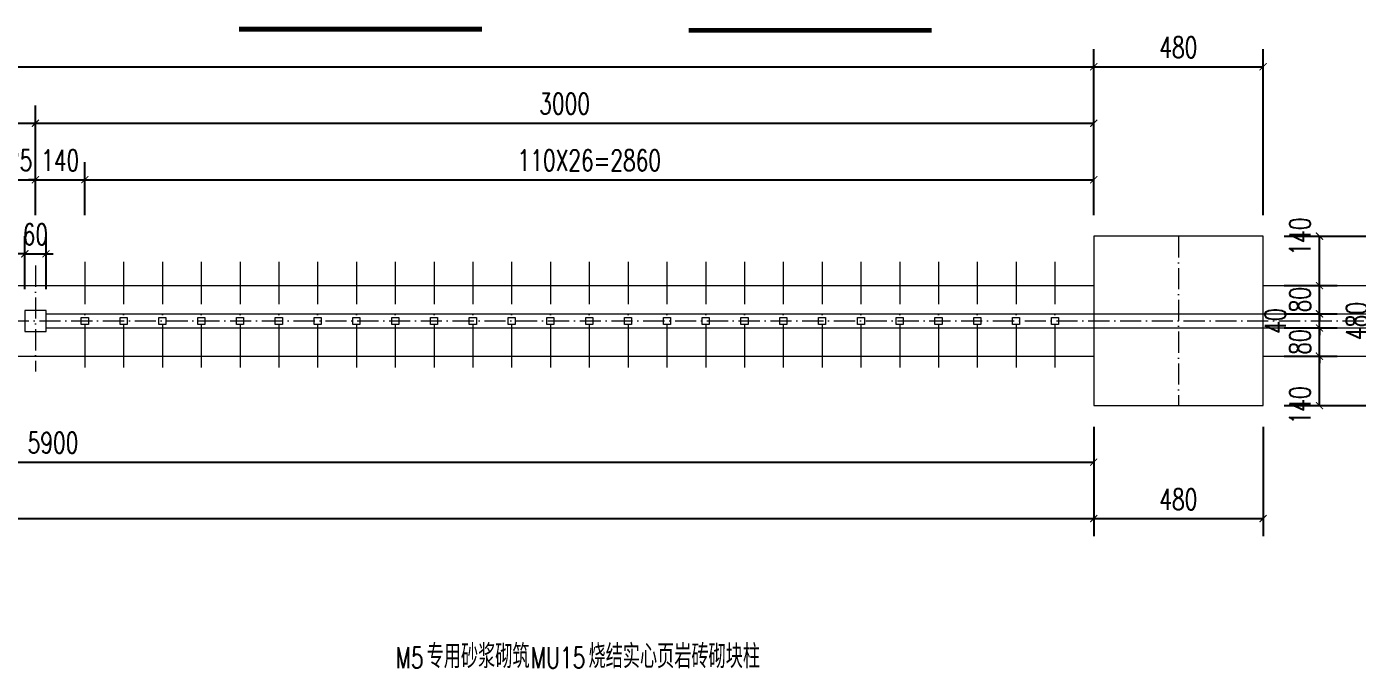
# Model space of a CAD drawing. Header units: millimetres. Extents: x 0 to 16820, y -11520 to 11880.
# Drawn here: x 11075 to 14847, y 7926 to 9744 of the extents above; entities that cross this region are included whole.
import ezdxf

# ---------------------------------------------------------------- set-up
doc = ezdxf.new("R2010")
doc.units = ezdxf.units.MM
doc.header["$LTSCALE"] = 1000
doc.linetypes.add('ACAD_ISO10W100', pattern=[18, 12, -3, 0, -3])
doc.linetypes.add('CENTER', pattern=[2, 1.25, -0.25, 0.25, -0.25])
for name, color, linetype, lineweight in [('0-LA-轮廓线', 7, 'Continuous', 20), ('0-LA-轴线', 1, 'CENTER', 9), ('A-ANNO-DIMS', 3, 'Continuous', 13), ('A-ANNO-TEXT', 7, 'Continuous', 18), ('DIM_LEAD', 3, 'Continuous', 13)]:
    doc.layers.add(name, color=color, linetype=linetype, lineweight=lineweight)
doc.layers.add('PUB_DIM', color=3, linetype='Continuous')
doc.styles.add('_TCH_DIM', font='SIMPLEX', dxfattribs={"bigfont": 'GBCBIG'})
doc.styles.add('_TCH_DIM_T3', font='SIMPLEX', dxfattribs={"width": 0.705882, "bigfont": 'GBCBIG'})
doc.dimstyles.new('_TCH_ARCH&&20', dxfattribs={"dimtxt": 59.5, "dimasz": 20, "dimexe": 50, "dimexo": 60, "dimgap": 25.25, "dimtad": 1, "dimdec": 0, "dimzin": 0, "dimdsep": 46, "dimtxsty": '_TCH_DIM_T3', "dimblk": 'ARCHTICK', "dimcen": 0.09, "dimclrt": 7, "dimazin": 2, "dimtfac": 1, "dimtdec": 0, "dimtix": 1, "dimtmove": 2, "dimatfit": 3, "dimfxl": 20, "dimtolj": 1, "dimtzin": 0, "dimarcsym": 0})

# ---------------------------------------------------------------- blocks, each defined once
blk = doc.blocks.new('_ArchTick')
at = {"color": 0, "linetype": 'ByBlock', "const_width": 0.15}
blk.add_lwpolyline([(-0.5, -0.5), (0.5, 0.5)], dxfattribs=at)
blk = doc.blocks.new('*D358')
at = {"layer": 'Defpoints', "color": 0, "transparency": 16777216}
for p in [(8200, 8670), (14100, 8670), (14100, 8510)]:
    blk.add_point(p, dxfattribs=at)
at = {"layer": 'PUB_DIM', "color": 0, "lineweight": -2, "transparency": 16777216}
for p, q in [((8200, 8610), (8200, 8460)), ((14100, 8610), (14100, 8460)), ((8200, 8510), (14100, 8510))]:
    blk.add_line(p, q, dxfattribs=at)
at = {"layer": 'PUB_DIM', "color": 0, "lineweight": -2, "transparency": 16777216, "xscale": 20, "yscale": 20, "zscale": 20, "rotation": 180}
blk.add_blockref('_ArchTick', (8200, 8510), dxfattribs=at)
at = {"layer": 'PUB_DIM', "color": 0, "lineweight": -2, "transparency": 16777216, "xscale": 20, "yscale": 20, "zscale": 20}
blk.add_blockref('_ArchTick', (14100, 8510), dxfattribs=at)
at = {"layer": 'PUB_DIM', "color": 7, "transparency": 16777216, "insert": (11150, 8565), "char_height": 59.5, "attachment_point": 5, "style": '_TCH_DIM_T3'}
blk.add_mtext('\\A1;5900', dxfattribs=at)
blk = doc.blocks.new('*D360')
at = {"layer": 'Defpoints', "color": 0, "transparency": 16777216}
for p in [(2100, 8670), (14100, 8670), (14100, 8350)]:
    blk.add_point(p, dxfattribs=at)
at = {"layer": 'PUB_DIM', "color": 0, "lineweight": -2, "transparency": 16777216}
for p, q in [((2100, 8610), (2100, 8300)), ((14100, 8610), (14100, 8300)), ((2100, 8350), (14100, 8350))]:
    blk.add_line(p, q, dxfattribs=at)
at = {"layer": 'PUB_DIM', "color": 0, "lineweight": -2, "transparency": 16777216, "xscale": 20, "yscale": 20, "zscale": 20, "rotation": 180}
blk.add_blockref('_ArchTick', (2100, 8350), dxfattribs=at)
at = {"layer": 'PUB_DIM', "color": 0, "lineweight": -2, "transparency": 16777216, "xscale": 20, "yscale": 20, "zscale": 20}
blk.add_blockref('_ArchTick', (14100, 8350), dxfattribs=at)
at = {"layer": 'PUB_DIM', "color": 7, "transparency": 16777216, "insert": (8100, 8405), "char_height": 59.5, "attachment_point": 5, "style": '_TCH_DIM_T3'}
blk.add_mtext('\\A1;12000', dxfattribs=at)
blk = doc.blocks.new('*D361')
at = {"layer": 'Defpoints', "color": 0, "transparency": 16777216}
for p in [(14100, 8670), (14580, 8670), (14580, 8350)]:
    blk.add_point(p, dxfattribs=at)
at = {"layer": 'PUB_DIM', "color": 0, "lineweight": -2, "transparency": 16777216}
for p, q in [((14100, 8610), (14100, 8300)), ((14580, 8610), (14580, 8300)), ((14100, 8350), (14580, 8350))]:
    blk.add_line(p, q, dxfattribs=at)
at = {"layer": 'PUB_DIM', "color": 0, "lineweight": -2, "transparency": 16777216, "xscale": 20, "yscale": 20, "zscale": 20, "rotation": 180}
blk.add_blockref('_ArchTick', (14100, 8350), dxfattribs=at)
at = {"layer": 'PUB_DIM', "color": 0, "lineweight": -2, "transparency": 16777216, "xscale": 20, "yscale": 20, "zscale": 20}
blk.add_blockref('_ArchTick', (14580, 8350), dxfattribs=at)
at = {"layer": 'PUB_DIM', "color": 7, "transparency": 16777216, "insert": (14340, 8405), "char_height": 59.5, "attachment_point": 5, "style": '_TCH_DIM_T3'}
blk.add_mtext('\\A1;480', dxfattribs=at)
blk = doc.blocks.new('*D362')
at = {"layer": 'Defpoints', "color": 0, "transparency": 16777216}
for p in [(11130, 9100), (11070, 8940), (11130, 8940)]:
    blk.add_point(p, dxfattribs=at)
at = {"layer": 'PUB_DIM', "color": 0, "lineweight": -2, "transparency": 16777216}
for p, q in [((11070, 9000), (11070, 9150)), ((11130, 9000), (11130, 9150)), ((11070, 9100), (11050, 9100)), ((11070, 9100), (11130, 9100)), ((11130, 9100), (11150, 9100))]:
    blk.add_line(p, q, dxfattribs=at)
at = {"layer": 'PUB_DIM', "color": 0, "lineweight": -2, "transparency": 16777216, "xscale": 20, "yscale": 20, "zscale": 20}
blk.add_blockref('_ArchTick', (11070, 9100), dxfattribs=at)
at = {"layer": 'PUB_DIM', "color": 0, "lineweight": -2, "transparency": 16777216, "xscale": 20, "yscale": 20, "zscale": 20, "rotation": 180}
blk.add_blockref('_ArchTick', (11130, 9100), dxfattribs=at)
at = {"layer": 'PUB_DIM', "color": 7, "transparency": 16777216, "insert": (11100, 9155), "char_height": 59.5, "attachment_point": 5, "style": '_TCH_DIM_T3'}
blk.add_mtext('\\A1;60', dxfattribs=at)
blk = doc.blocks.new('*D376')
at = {"layer": 'Defpoints', "color": 0, "transparency": 16777216}
for p in [(14580, 8810), (14740, 8810), (14580, 8670)]:
    blk.add_point(p, dxfattribs=at)
at = {"layer": 'PUB_DIM', "color": 0, "lineweight": -2, "transparency": 16777216}
for p, q in [((14640, 8810), (14790, 8810)), ((14740, 8670), (14740, 8810)), ((14640, 8670), (14790, 8670))]:
    blk.add_line(p, q, dxfattribs=at)
at = {"layer": 'PUB_DIM', "color": 0, "lineweight": -2, "transparency": 16777216, "xscale": 20, "yscale": 20, "zscale": 20}
for p, rotation in [((14740, 8810), 90), ((14740, 8670), 270)]:
    blk.add_blockref('_ArchTick', p, dxfattribs=dict(at, rotation=rotation))
at = {"layer": 'PUB_DIM', "color": 7, "transparency": 16777216, "insert": (14685, 8671), "char_height": 59.5, "attachment_point": 5, "rotation": 90, "style": '_TCH_DIM_T3'}
blk.add_mtext('\\A1;140', dxfattribs=at)
blk = doc.blocks.new('*D377')
at = {"layer": 'Defpoints', "color": 0, "transparency": 16777216}
for p in [(14580, 8890), (14740, 8890), (14580, 8810)]:
    blk.add_point(p, dxfattribs=at)
at = {"layer": 'PUB_DIM', "color": 0, "lineweight": -2, "transparency": 16777216}
for p, q in [((14740, 8890), (14740, 8910)), ((14640, 8890), (14790, 8890)), ((14740, 8810), (14740, 8890)), ((14640, 8810), (14790, 8810)), ((14740, 8810), (14740, 8790))]:
    blk.add_line(p, q, dxfattribs=at)
at = {"layer": 'PUB_DIM', "color": 0, "lineweight": -2, "transparency": 16777216, "xscale": 20, "yscale": 20, "zscale": 20}
for p, rotation in [((14740, 8890), 270), ((14740, 8810), 90)]:
    blk.add_blockref('_ArchTick', p, dxfattribs=dict(at, rotation=rotation))
at = {"layer": 'PUB_DIM', "color": 7, "transparency": 16777216, "insert": (14685, 8850), "char_height": 59.5, "attachment_point": 5, "rotation": 90, "style": '_TCH_DIM_T3'}
blk.add_mtext('\\A1;80', dxfattribs=at)
blk = doc.blocks.new('*D378')
at = {"layer": 'Defpoints', "color": 0, "transparency": 16777216}
for p in [(14580, 8930), (14740, 8930), (14580, 8890)]:
    blk.add_point(p, dxfattribs=at)
at = {"layer": 'PUB_DIM', "color": 0, "lineweight": -2, "transparency": 16777216}
for p, q in [((14740, 8930), (14740, 8950)), ((14640, 8930), (14790, 8930)), ((14740, 8890), (14740, 8930)), ((14640, 8890), (14790, 8890)), ((14740, 8890), (14740, 8870))]:
    blk.add_line(p, q, dxfattribs=at)
at = {"layer": 'PUB_DIM', "color": 0, "lineweight": -2, "transparency": 16777216, "xscale": 20, "yscale": 20, "zscale": 20}
for p, rotation in [((14740, 8930), 270), ((14740, 8890), 90)]:
    blk.add_blockref('_ArchTick', p, dxfattribs=dict(at, rotation=rotation))
at = {"layer": 'PUB_DIM', "color": 7, "transparency": 16777216, "insert": (14615, 8910), "char_height": 59.5, "attachment_point": 5, "rotation": 90, "style": '_TCH_DIM_T3'}
blk.add_mtext('\\A1;40', dxfattribs=at)
blk = doc.blocks.new('*D379')
at = {"layer": 'Defpoints', "color": 0, "transparency": 16777216}
for p in [(14580, 9010), (14740, 9010), (14580, 8930)]:
    blk.add_point(p, dxfattribs=at)
at = {"layer": 'PUB_DIM', "color": 0, "lineweight": -2, "transparency": 16777216}
for p, q in [((14740, 9010), (14740, 9030)), ((14640, 9010), (14790, 9010)), ((14740, 8930), (14740, 9010)), ((14640, 8930), (14790, 8930)), ((14740, 8930), (14740, 8910))]:
    blk.add_line(p, q, dxfattribs=at)
at = {"layer": 'PUB_DIM', "color": 0, "lineweight": -2, "transparency": 16777216, "xscale": 20, "yscale": 20, "zscale": 20}
for p, rotation in [((14740, 9010), 270), ((14740, 8930), 90)]:
    blk.add_blockref('_ArchTick', p, dxfattribs=dict(at, rotation=rotation))
at = {"layer": 'PUB_DIM', "color": 7, "transparency": 16777216, "insert": (14685, 8970), "char_height": 59.5, "attachment_point": 5, "rotation": 90, "style": '_TCH_DIM_T3'}
blk.add_mtext('\\A1;80', dxfattribs=at)
blk = doc.blocks.new('*D380')
at = {"layer": 'Defpoints', "color": 0, "transparency": 16777216}
for p in [(14580, 9150), (14740, 9150), (14580, 9010)]:
    blk.add_point(p, dxfattribs=at)
at = {"layer": 'PUB_DIM', "color": 0, "lineweight": -2, "transparency": 16777216}
for p, q in [((14640, 9150), (14790, 9150)), ((14740, 9010), (14740, 9150)), ((14640, 9010), (14790, 9010))]:
    blk.add_line(p, q, dxfattribs=at)
at = {"layer": 'PUB_DIM', "color": 0, "lineweight": -2, "transparency": 16777216, "xscale": 20, "yscale": 20, "zscale": 20}
for p, rotation in [((14740, 9150), 90), ((14740, 9010), 270)]:
    blk.add_blockref('_ArchTick', p, dxfattribs=dict(at, rotation=rotation))
at = {"layer": 'PUB_DIM', "color": 7, "transparency": 16777216, "insert": (14685, 9149), "char_height": 59.5, "attachment_point": 5, "rotation": 90, "style": '_TCH_DIM_T3'}
blk.add_mtext('\\A1;140', dxfattribs=at)
blk = doc.blocks.new('*D381')
at = {"layer": 'Defpoints', "color": 0, "transparency": 16777216}
for p in [(14580, 9150), (14900, 9150), (14580, 8670)]:
    blk.add_point(p, dxfattribs=at)
at = {"layer": 'PUB_DIM', "color": 0, "lineweight": -2, "transparency": 16777216}
for p, q in [((14640, 9150), (14950, 9150)), ((14900, 8670), (14900, 9150)), ((14640, 8670), (14950, 8670))]:
    blk.add_line(p, q, dxfattribs=at)
at = {"layer": 'PUB_DIM', "color": 0, "lineweight": -2, "transparency": 16777216, "xscale": 20, "yscale": 20, "zscale": 20}
for p, rotation in [((14900, 9150), 90), ((14900, 8670), 270)]:
    blk.add_blockref('_ArchTick', p, dxfattribs=dict(at, rotation=rotation))
at = {"layer": 'PUB_DIM', "color": 7, "transparency": 16777216, "insert": (14845, 8910), "char_height": 59.5, "attachment_point": 5, "rotation": 90, "style": '_TCH_DIM_T3'}
blk.add_mtext('\\A1;480', dxfattribs=at)
blk = doc.blocks.new('*D395')
at = {"layer": 'A-ANNO-DIMS', "color": 0, "lineweight": -2, "transparency": 16777216}
for p, q in [((10975, 9210), (10975, 9360)), ((11100, 9210), (11100, 9360)), ((10975, 9310), (10955, 9310)), ((10975, 9310), (11100, 9310)), ((11100, 9310), (11120, 9310))]:
    blk.add_line(p, q, dxfattribs=at)
at = {"layer": 'Defpoints', "color": 0, "transparency": 16777216}
for p in [(11100, 9310), (10975, 9150), (11100, 9150)]:
    blk.add_point(p, dxfattribs=at)
at = {"layer": 'A-ANNO-DIMS', "color": 0, "lineweight": -2, "transparency": 16777216, "xscale": 20, "yscale": 20, "zscale": 20}
blk.add_blockref('_ArchTick', (10975, 9310), dxfattribs=at)
at = {"layer": 'A-ANNO-DIMS', "color": 0, "lineweight": -2, "transparency": 16777216, "xscale": 20, "yscale": 20, "zscale": 20, "rotation": 180}
blk.add_blockref('_ArchTick', (11100, 9310), dxfattribs=at)
at = {"layer": 'A-ANNO-DIMS', "color": 7, "transparency": 16777216, "insert": (11037.5, 9365), "char_height": 59.5, "attachment_point": 5, "style": '_TCH_DIM_T3'}
blk.add_mtext('\\A1;125', dxfattribs=at)
blk = doc.blocks.new('*D396')
at = {"layer": 'A-ANNO-DIMS', "color": 0, "lineweight": -2, "transparency": 16777216}
for p, q in [((11100, 9210), (11100, 9360)), ((11240, 9210), (11240, 9360)), ((11100, 9310), (11080, 9310)), ((11100, 9310), (11240, 9310)), ((11240, 9310), (11260, 9310))]:
    blk.add_line(p, q, dxfattribs=at)
at = {"layer": 'Defpoints', "color": 0, "transparency": 16777216}
for p in [(11240, 9310), (11100, 9150), (11240, 9150)]:
    blk.add_point(p, dxfattribs=at)
at = {"layer": 'A-ANNO-DIMS', "color": 0, "lineweight": -2, "transparency": 16777216, "xscale": 20, "yscale": 20, "zscale": 20}
blk.add_blockref('_ArchTick', (11100, 9310), dxfattribs=at)
at = {"layer": 'A-ANNO-DIMS', "color": 0, "lineweight": -2, "transparency": 16777216, "xscale": 20, "yscale": 20, "zscale": 20, "rotation": 180}
blk.add_blockref('_ArchTick', (11240, 9310), dxfattribs=at)
at = {"layer": 'A-ANNO-DIMS', "color": 7, "transparency": 16777216, "insert": (11170, 9365), "char_height": 59.5, "attachment_point": 5, "style": '_TCH_DIM_T3'}
blk.add_mtext('\\A1;140', dxfattribs=at)
blk = doc.blocks.new('*D397')
at = {"layer": 'A-ANNO-DIMS', "color": 0, "lineweight": -2, "transparency": 16777216}
for p, q in [((11240, 9210), (11240, 9360)), ((14100, 9210), (14100, 9360)), ((11240, 9310), (14100, 9310))]:
    blk.add_line(p, q, dxfattribs=at)
at = {"layer": 'Defpoints', "color": 0, "transparency": 16777216}
for p in [(14100, 9310), (11240, 9150), (14100, 9150)]:
    blk.add_point(p, dxfattribs=at)
at = {"layer": 'A-ANNO-DIMS', "color": 0, "lineweight": -2, "transparency": 16777216, "xscale": 20, "yscale": 20, "zscale": 20, "rotation": 180}
blk.add_blockref('_ArchTick', (11240, 9310), dxfattribs=at)
at = {"layer": 'A-ANNO-DIMS', "color": 0, "lineweight": -2, "transparency": 16777216, "xscale": 20, "yscale": 20, "zscale": 20}
blk.add_blockref('_ArchTick', (14100, 9310), dxfattribs=at)
at = {"layer": 'A-ANNO-DIMS', "color": 7, "transparency": 16777216, "insert": (12670, 9365), "char_height": 59.5, "attachment_point": 5, "style": '_TCH_DIM_T3'}
blk.add_mtext('\\A1;110X26=2860', dxfattribs=at)
blk = doc.blocks.new('*D400')
at = {"layer": 'A-ANNO-DIMS', "color": 0, "lineweight": -2, "transparency": 16777216}
for p, q in [((8100, 9210), (8100, 9520)), ((11100, 9210), (11100, 9520)), ((8100, 9470), (11100, 9470))]:
    blk.add_line(p, q, dxfattribs=at)
at = {"layer": 'Defpoints', "color": 0, "transparency": 16777216}
for p in [(11100, 9470), (8100, 9150), (11100, 9150)]:
    blk.add_point(p, dxfattribs=at)
at = {"layer": 'A-ANNO-DIMS', "color": 0, "lineweight": -2, "transparency": 16777216, "xscale": 20, "yscale": 20, "zscale": 20, "rotation": 180}
blk.add_blockref('_ArchTick', (8100, 9470), dxfattribs=at)
at = {"layer": 'A-ANNO-DIMS', "color": 0, "lineweight": -2, "transparency": 16777216, "xscale": 20, "yscale": 20, "zscale": 20}
blk.add_blockref('_ArchTick', (11100, 9470), dxfattribs=at)
at = {"layer": 'A-ANNO-DIMS', "color": 7, "transparency": 16777216, "insert": (9600, 9525), "char_height": 59.5, "attachment_point": 5, "style": '_TCH_DIM_T3'}
blk.add_mtext('\\A1;3000', dxfattribs=at)
blk = doc.blocks.new('*D401')
at = {"layer": 'A-ANNO-DIMS', "color": 0, "lineweight": -2, "transparency": 16777216}
for p, q in [((11100, 9210), (11100, 9520)), ((14100, 9210), (14100, 9520)), ((11100, 9470), (14100, 9470))]:
    blk.add_line(p, q, dxfattribs=at)
at = {"layer": 'Defpoints', "color": 0, "transparency": 16777216}
for p in [(14100, 9470), (11100, 9150), (14100, 9150)]:
    blk.add_point(p, dxfattribs=at)
at = {"layer": 'A-ANNO-DIMS', "color": 0, "lineweight": -2, "transparency": 16777216, "xscale": 20, "yscale": 20, "zscale": 20, "rotation": 180}
blk.add_blockref('_ArchTick', (11100, 9470), dxfattribs=at)
at = {"layer": 'A-ANNO-DIMS', "color": 0, "lineweight": -2, "transparency": 16777216, "xscale": 20, "yscale": 20, "zscale": 20}
blk.add_blockref('_ArchTick', (14100, 9470), dxfattribs=at)
at = {"layer": 'A-ANNO-DIMS', "color": 7, "transparency": 16777216, "insert": (12600, 9525), "char_height": 59.5, "attachment_point": 5, "style": '_TCH_DIM_T3'}
blk.add_mtext('\\A1;3000', dxfattribs=at)
blk = doc.blocks.new('*D403')
at = {"layer": 'A-ANNO-DIMS', "color": 0, "lineweight": -2, "transparency": 16777216}
for p, q in [((2100, 9210), (2100, 9680)), ((14100, 9210), (14100, 9680)), ((2100, 9630), (14100, 9630))]:
    blk.add_line(p, q, dxfattribs=at)
at = {"layer": 'Defpoints', "color": 0, "transparency": 16777216}
for p in [(14100, 9630), (2100, 9150), (14100, 9150)]:
    blk.add_point(p, dxfattribs=at)
at = {"layer": 'A-ANNO-DIMS', "color": 0, "lineweight": -2, "transparency": 16777216, "xscale": 20, "yscale": 20, "zscale": 20, "rotation": 180}
blk.add_blockref('_ArchTick', (2100, 9630), dxfattribs=at)
at = {"layer": 'A-ANNO-DIMS', "color": 0, "lineweight": -2, "transparency": 16777216, "xscale": 20, "yscale": 20, "zscale": 20}
blk.add_blockref('_ArchTick', (14100, 9630), dxfattribs=at)
at = {"layer": 'A-ANNO-DIMS', "color": 7, "transparency": 16777216, "insert": (8100, 9685), "char_height": 59.5, "attachment_point": 5, "style": '_TCH_DIM_T3'}
blk.add_mtext('\\A1;12000', dxfattribs=at)
blk = doc.blocks.new('*D404')
at = {"layer": 'A-ANNO-DIMS', "color": 0, "lineweight": -2, "transparency": 16777216}
for p, q in [((14100, 9210), (14100, 9680)), ((14580, 9210), (14580, 9680)), ((14100, 9630), (14580, 9630))]:
    blk.add_line(p, q, dxfattribs=at)
at = {"layer": 'Defpoints', "color": 0, "transparency": 16777216}
for p in [(14580, 9630), (14100, 9150), (14580, 9150)]:
    blk.add_point(p, dxfattribs=at)
at = {"layer": 'A-ANNO-DIMS', "color": 0, "lineweight": -2, "transparency": 16777216, "xscale": 20, "yscale": 20, "zscale": 20, "rotation": 180}
blk.add_blockref('_ArchTick', (14100, 9630), dxfattribs=at)
at = {"layer": 'A-ANNO-DIMS', "color": 0, "lineweight": -2, "transparency": 16777216, "xscale": 20, "yscale": 20, "zscale": 20}
blk.add_blockref('_ArchTick', (14580, 9630), dxfattribs=at)
at = {"layer": 'A-ANNO-DIMS', "color": 7, "transparency": 16777216, "insert": (14340, 9685), "char_height": 59.5, "attachment_point": 5, "style": '_TCH_DIM_T3'}
blk.add_mtext('\\A1;480', dxfattribs=at)

msp = doc.modelspace()

# ---------------------------------------------------------------- linework, layer by layer
at = {"layer": '0-LA-轮廓线'}
for points in [[(14100.01115, 8669.9969), (14580.01115, 8669.9969), (14580.01115, 9149.9969), (14100.01115, 9149.9969)], [(11070.01115, 8879.9969), (11130.01115, 8879.9969), (11130.01115, 8939.9969), (11070.01115, 8939.9969)], [(11250.01115, 8899.9969), (11230.01115, 8899.9969), (11230.01115, 8919.9969), (11250.01115, 8919.9969)], [(11360.01115, 8899.9969), (11340.01115, 8899.9969), (11340.01115, 8919.9969), (11360.01115, 8919.9969)], [(11470.01115, 8899.9969), (11450.01115, 8899.9969), (11450.01115, 8919.9969), (11470.01115, 8919.9969)], [(11580.01115, 8899.9969), (11560.01115, 8899.9969), (11560.01115, 8919.9969), (11580.01115, 8919.9969)], [(11690.01115, 8899.9969), (11670.01115, 8899.9969), (11670.01115, 8919.9969), (11690.01115, 8919.9969)], [(11800.01115, 8899.9969), (11780.01115, 8899.9969), (11780.01115, 8919.9969), (11800.01115, 8919.9969)], [(11910.01115, 8899.9969), (11890.01115, 8899.9969), (11890.01115, 8919.9969), (11910.01115, 8919.9969)], [(12020.01115, 8899.9969), (12000.01115, 8899.9969), (12000.01115, 8919.9969), (12020.01115, 8919.9969)], [(12130.01115, 8899.9969), (12110.01115, 8899.9969), (12110.01115, 8919.9969), (12130.01115, 8919.9969)], [(12240.01115, 8899.9969), (12220.01115, 8899.9969), (12220.01115, 8919.9969), (12240.01115, 8919.9969)], [(12350.01115, 8899.9969), (12330.01115, 8899.9969), (12330.01115, 8919.9969), (12350.01115, 8919.9969)], [(12460.01115, 8899.9969), (12440.01115, 8899.9969), (12440.01115, 8919.9969), (12460.01115, 8919.9969)], [(12570.01115, 8899.9969), (12550.01115, 8899.9969), (12550.01115, 8919.9969), (12570.01115, 8919.9969)], [(12680.01115, 8899.9969), (12660.01115, 8899.9969), (12660.01115, 8919.9969), (12680.01115, 8919.9969)], [(12790.01115, 8899.9969), (12770.01115, 8899.9969), (12770.01115, 8919.9969), (12790.01115, 8919.9969)], [(12900.01115, 8899.9969), (12880.01115, 8899.9969), (12880.01115, 8919.9969), (12900.01115, 8919.9969)], [(13010.01115, 8899.9969), (12990.01115, 8899.9969), (12990.01115, 8919.9969), (13010.01115, 8919.9969)], [(13120.01115, 8899.9969), (13100.01115, 8899.9969), (13100.01115, 8919.9969), (13120.01115, 8919.9969)], [(13230.01115, 8899.9969), (13210.01115, 8899.9969), (13210.01115, 8919.9969), (13230.01115, 8919.9969)], [(13340.01115, 8899.9969), (13320.01115, 8899.9969), (13320.01115, 8919.9969), (13340.01115, 8919.9969)], [(13450.01115, 8899.9969), (13430.01115, 8899.9969), (13430.01115, 8919.9969), (13450.01115, 8919.9969)], [(13560.01115, 8899.9969), (13540.01115, 8899.9969), (13540.01115, 8919.9969), (13560.01115, 8919.9969)], [(13670.01115, 8899.9969), (13650.01115, 8899.9969), (13650.01115, 8919.9969), (13670.01115, 8919.9969)], [(13780.01115, 8899.9969), (13760.01115, 8899.9969), (13760.01115, 8919.9969), (13780.01115, 8919.9969)], [(13890.01115, 8899.9969), (13870.01115, 8899.9969), (13870.01115, 8919.9969), (13890.01115, 8919.9969)], [(14000.01115, 8899.9969), (13980.01115, 8899.9969), (13980.01115, 8919.9969), (14000.01115, 8919.9969)]]:
    msp.add_lwpolyline(points, close=True, dxfattribs=at)
for points in [[(2100.01115, 9009.9969), (14100.01115, 9009.9969)], [(14580.01115, 9009.9969), (15070.01115, 9009.9969)], [(11130.01115, 8929.9969), (15070.01115, 8929.9969)], [(11130.01115, 8889.9969), (15070.01115, 8889.9969)], [(2100.01115, 8809.9969), (14100.01115, 8809.9969)], [(14580.01115, 8809.9969), (15070.01115, 8809.9969)]]:
    msp.add_lwpolyline(points, dxfattribs=at)
at = {"layer": '0-LA-轴线', "linetype": 'ACAD_ISO10W100', "ltscale": 0.005}
for points in [[(14340.01115, 9149.9969), (14340.01115, 8669.9969)], [(11100.01115, 9066.83596), (11100.01115, 8766.88576)], [(1020.01115, 8909.9969), (15070.01115, 8909.9969)]]:
    msp.add_lwpolyline(points, dxfattribs=at)
at = {"layer": '0-LA-轴线', "linetype": 'ACAD_ISO10W100', "ltscale": 0.01}
for points in [[(11240.01115, 9077.83596), (11240.01115, 8775.88576)], [(11350.01115, 9077.83596), (11350.01115, 8775.88576)], [(11460.01115, 9077.83596), (11460.01115, 8775.88576)], [(11570.01115, 9077.83596), (11570.01115, 8775.88576)], [(11680.01115, 9077.83596), (11680.01115, 8775.88576)], [(11790.01115, 9077.83596), (11790.01115, 8775.88576)], [(11900.01115, 9077.83596), (11900.01115, 8775.88576)], [(12010.01115, 9077.83596), (12010.01115, 8775.88576)], [(12120.01115, 9077.83596), (12120.01115, 8775.88576)], [(12230.01115, 9077.83596), (12230.01115, 8775.88576)], [(12340.01115, 9077.83596), (12340.01115, 8775.88576)], [(12450.01115, 9077.83596), (12450.01115, 8775.88576)], [(12560.01115, 9077.83596), (12560.01115, 8775.88576)], [(12670.01115, 9077.83596), (12670.01115, 8775.88576)], [(12780.01115, 9077.83596), (12780.01115, 8775.88576)], [(12890.01115, 9077.83596), (12890.01115, 8775.88576)], [(13000.01115, 9077.83596), (13000.01115, 8775.88576)], [(13110.01115, 9077.83596), (13110.01115, 8775.88576)], [(13220.01115, 9077.83596), (13220.01115, 8775.88576)], [(13330.01115, 9077.83596), (13330.01115, 8775.88576)], [(13440.01115, 9077.83596), (13440.01115, 8775.88576)], [(13550.01115, 9077.83596), (13550.01115, 8775.88576)], [(13660.01115, 9077.83596), (13660.01115, 8775.88576)], [(13770.01115, 9077.83596), (13770.01115, 8775.88576)], [(13880.01115, 9077.83596), (13880.01115, 8775.88576)], [(13990.01115, 9077.83596), (13990.01115, 8775.88576)]]:
    msp.add_lwpolyline(points, dxfattribs=at)
at = {"layer": 'A-ANNO-TEXT', "const_width": 14}
for points in [[(11676.89759, 9736.6388), (12365.91025, 9736.6388)], [(12951.89759, 9733.09449), (13640.91025, 9733.09449)]]:
    msp.add_lwpolyline(points, dxfattribs=at)

# ---------------------------------------------------------------- texts
at = {"layer": 'DIM_LEAD', "color": 7, "style": '_TCH_DIM'}
for s, p in [('专用砂浆砌筑', (12209.03659, 7926.20967)), ('烧结实心页岩砖砌块柱', (12667.93021, 7926.20967))]:
    msp.add_text(s, height=67.51773, dxfattribs=at).set_placement(p)
at = {"layer": 'DIM_LEAD', "color": 7, "style": '_TCH_DIM', "width": 0.705882}
for s, p in [('M5', (12121.03659, 7926.20967)), ('MU15', (12503.93021, 7926.20967))]:
    msp.add_text(s, height=59.5, dxfattribs=at).set_placement(p)

# ---------------------------------------------------------------- dimensions: what is measured, and where the dimension line sits
at = {"layer": 'A-ANNO-DIMS'}
for p1, p2, distance, picture, middle in [((2100.01115, 9149.9969), (14100.01115, 9149.9969), 480, '*D403', (8100.01115, 9684.9969)), ((14100.01115, 9149.9969), (14580.01115, 9149.9969), 480, '*D404', (14340.01115, 9684.9969)), ((8100.01115, 9149.9969), (11100.01115, 9149.9969), 320, '*D400', (9600.01115, 9524.9969)), ((11100.01115, 9149.9969), (14100.01115, 9149.9969), 320, '*D401', (12600.01115, 9524.9969)), ((10975.01115, 9149.9969), (11100.01115, 9149.9969), 160, '*D395', (11037.51115, 9364.9969)), ((11100.01115, 9149.9969), (11240.01115, 9149.9969), 160, '*D396', (11170.01115, 9364.9969))]:
    dim = msp.add_aligned_dim(p1=p1, p2=p2, distance=distance, dimstyle='_TCH_ARCH&&20', dxfattribs=at)
    dim.commit()
    dim.dimension.update_dxf_attribs({"geometry": picture, "text_midpoint": middle})
dim = msp.add_aligned_dim(p1=(11240.01115, 9149.9969), p2=(14100.01115, 9149.9969), distance=160, text='110X26=2860', dimstyle='_TCH_ARCH&&20', dxfattribs=at)
dim.commit()
dim.dimension.update_dxf_attribs({"geometry": '*D397', "text_midpoint": (12670.01115, 9364.9969)})
at = {"layer": 'PUB_DIM'}
for base, p1, p2, picture, middle in [((14740.01115, 9149.9969), (14580.01115, 9009.9969), (14580.01115, 9149.9969), '*D380', (14685.01115, 9148.9969)), ((14740.01115, 8929.9969), (14580.01115, 8889.9969), (14580.01115, 8929.9969), '*D378', (14615.01115, 8909.9969)), ((14740.01115, 8809.9969), (14580.01115, 8669.9969), (14580.01115, 8809.9969), '*D376', (14685.01115, 8670.9969))]:
    dim = msp.add_linear_dim(base=base, p1=p1, p2=p2, angle=90, dimstyle='_TCH_ARCH&&20', dxfattribs=at)
    dim.commit()
    dim.dimension.update_dxf_attribs({"geometry": picture, "text_midpoint": middle, "dimtype": 129})
for p1, p2, distance, picture, middle in [((11070.01115, 8939.9969), (11130.01115, 8939.9969), 160, '*D362', (11100.01115, 9154.9969)), ((14580.01115, 8669.9969), (14580.01115, 9149.9969), -320, '*D381', (14845.01115, 8909.9969)), ((14580.01115, 8929.9969), (14580.01115, 9009.9969), -160, '*D379', (14685.01115, 8969.9969)), ((14580.01115, 8809.9969), (14580.01115, 8889.9969), -160, '*D377', (14685.01115, 8849.9969)), ((2100.01115, 8669.9969), (14100.01115, 8669.9969), -320, '*D360', (8100.01115, 8404.9969)), ((8200.01115, 8669.9969), (14100.01115, 8669.9969), -160, '*D358', (11150.01115, 8564.9969)), ((14100.01115, 8669.9969), (14580.01115, 8669.9969), -320, '*D361', (14340.01115, 8404.9969))]:
    dim = msp.add_aligned_dim(p1=p1, p2=p2, distance=distance, dimstyle='_TCH_ARCH&&20', dxfattribs=at)
    dim.commit()
    dim.dimension.update_dxf_attribs({"geometry": picture, "text_midpoint": middle})

doc.saveas('drawing.dxf')
